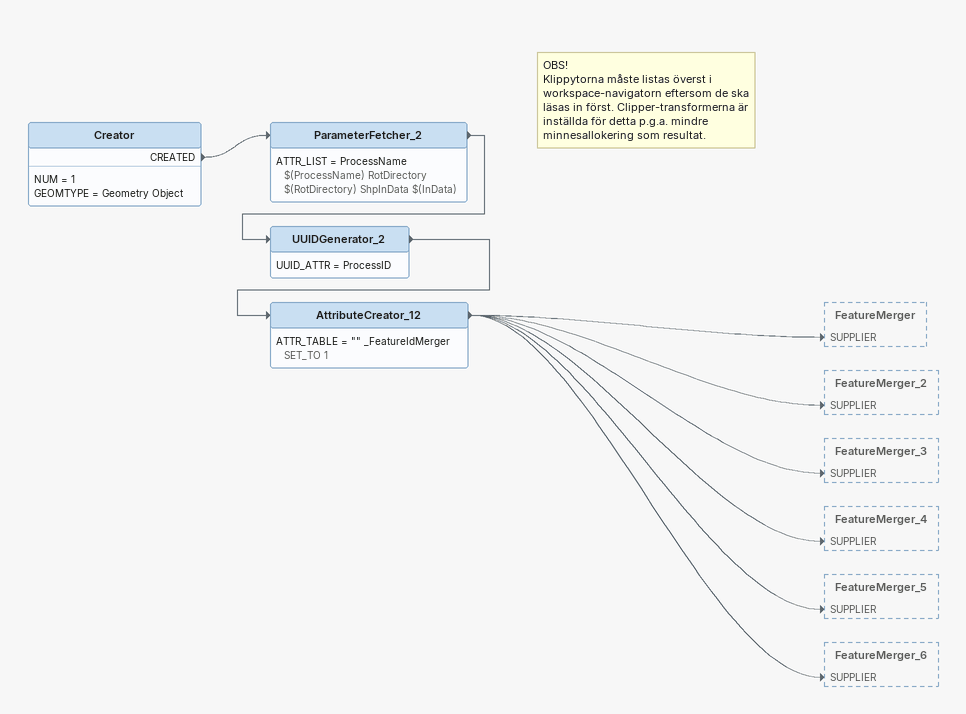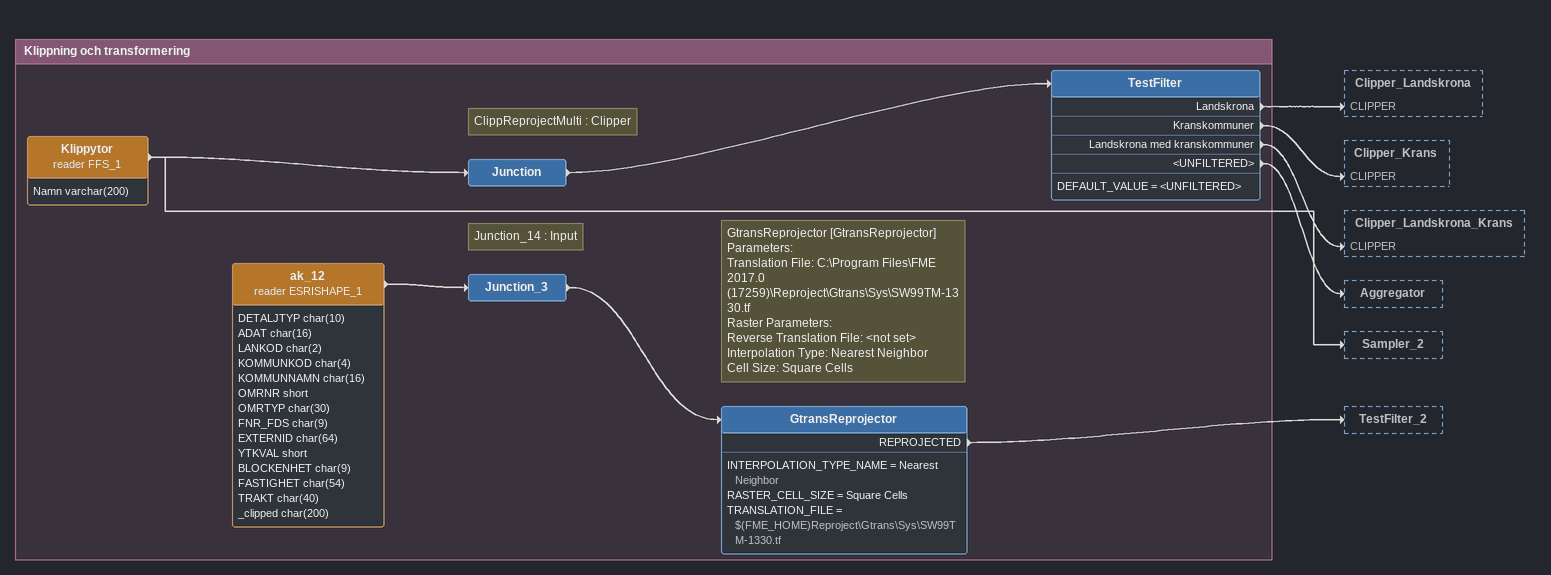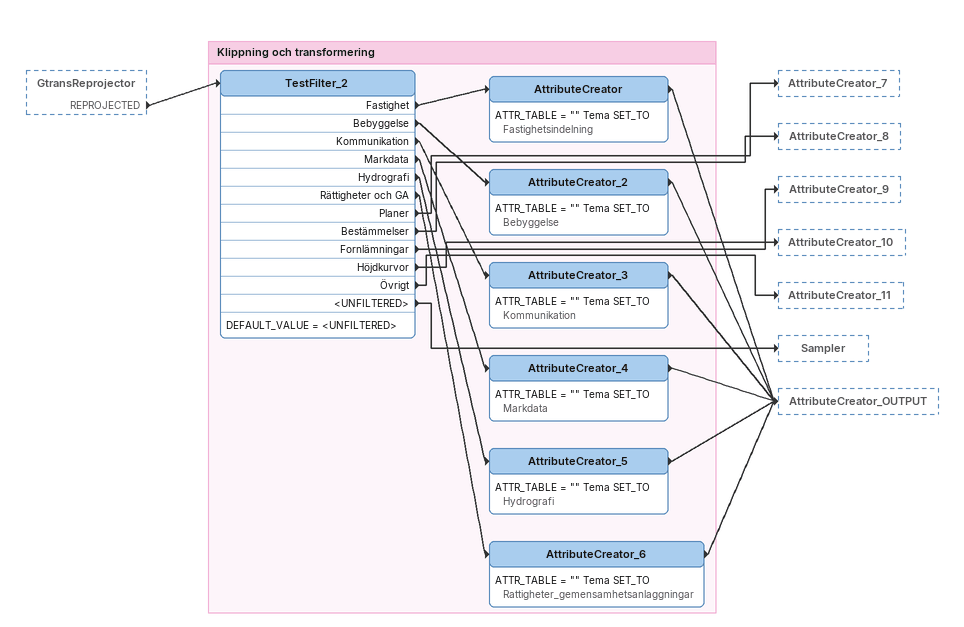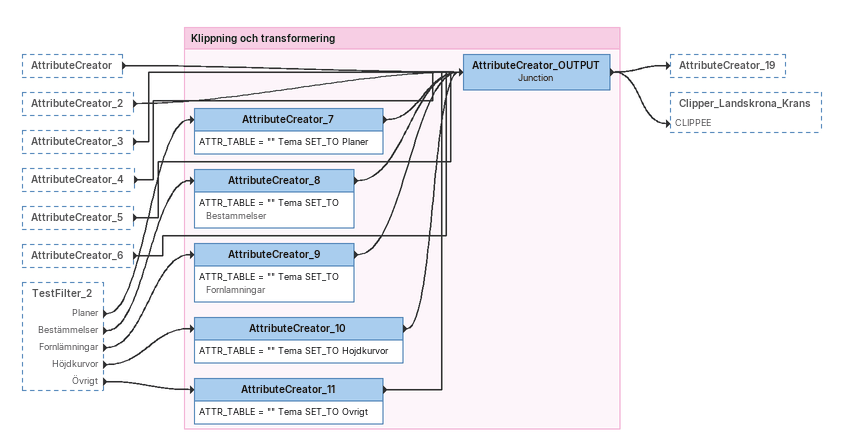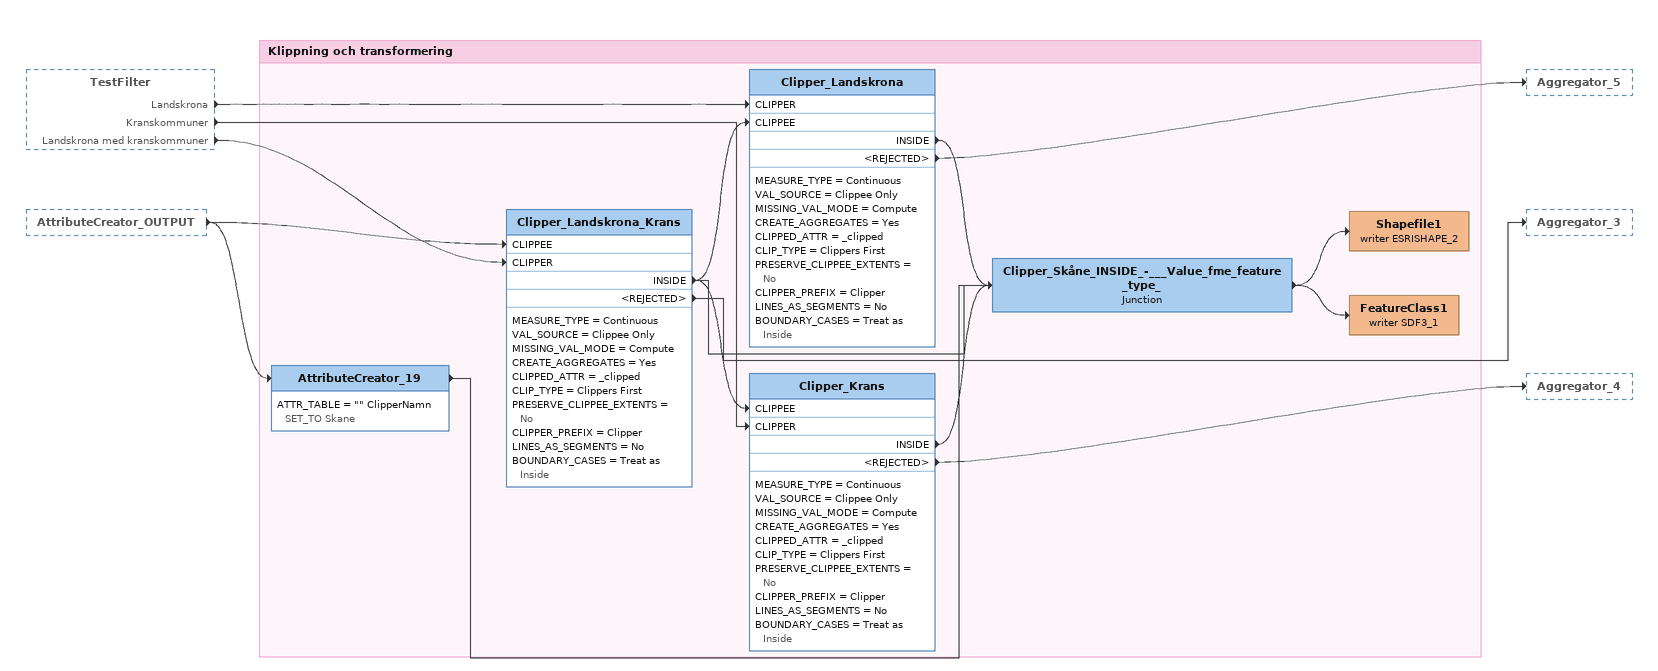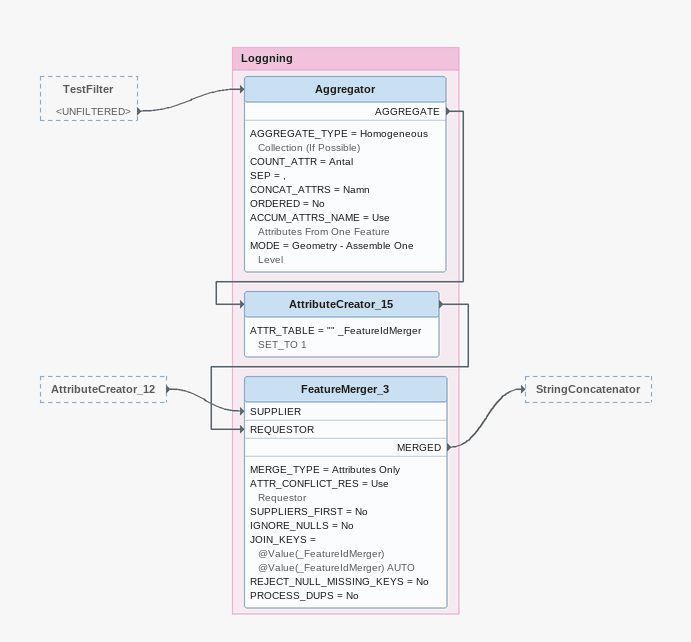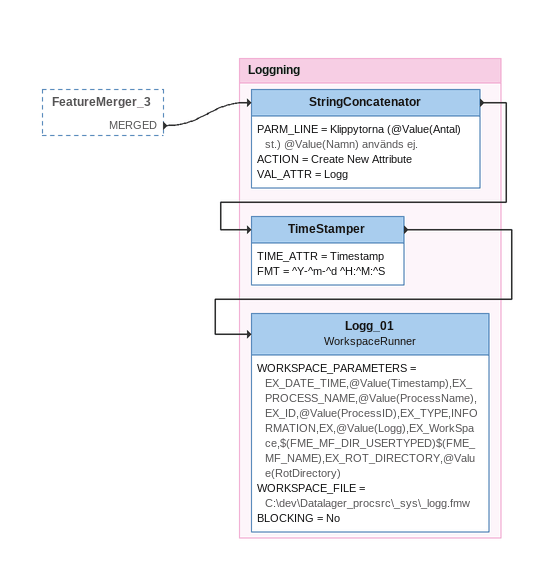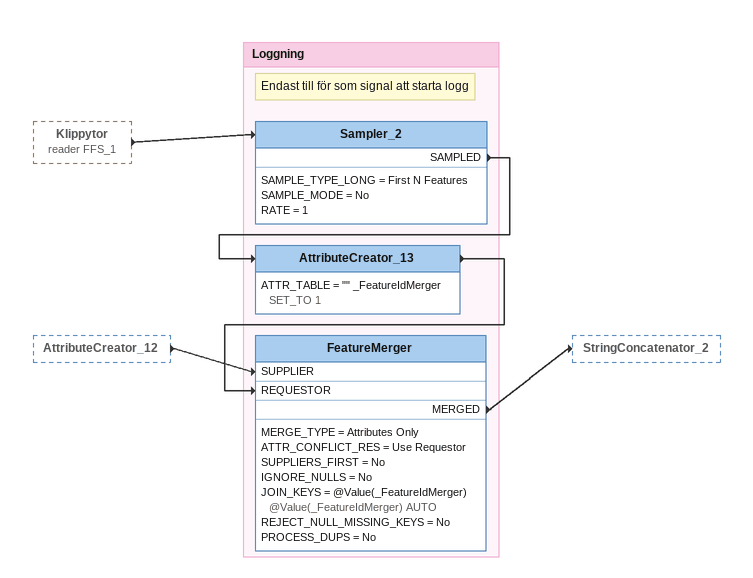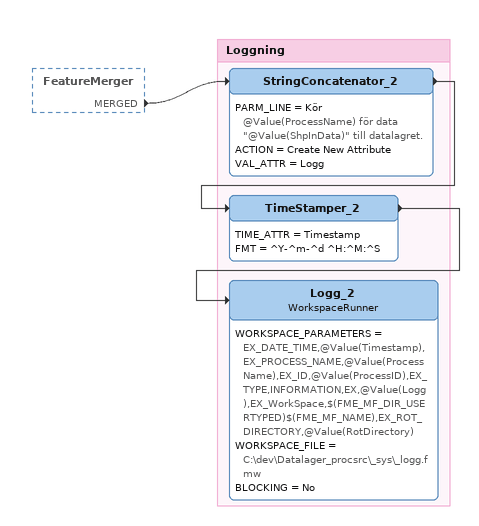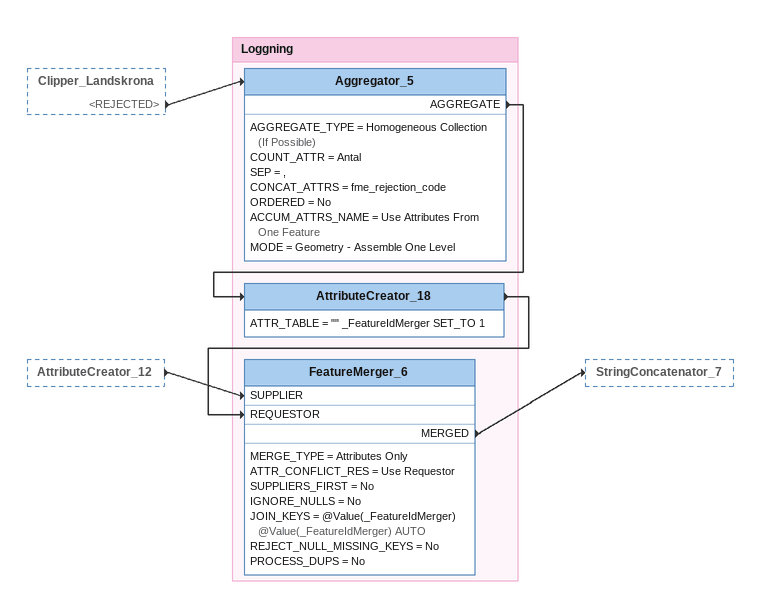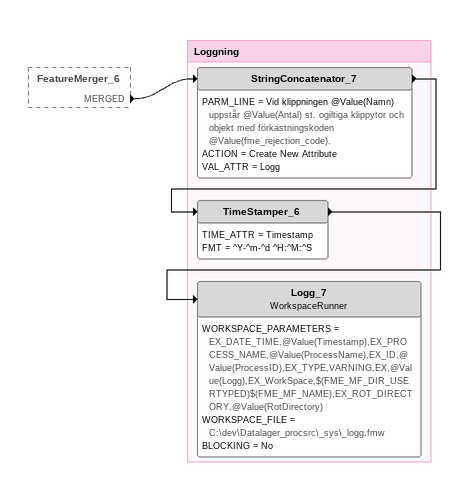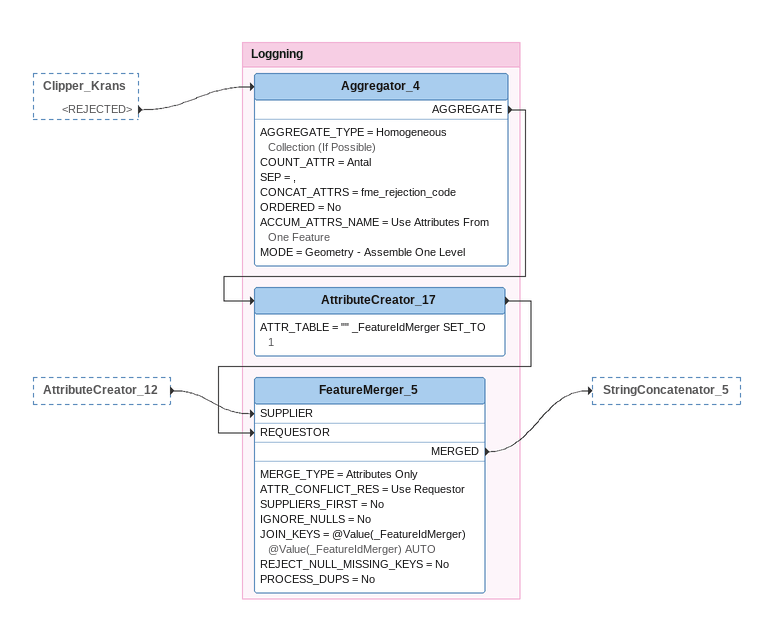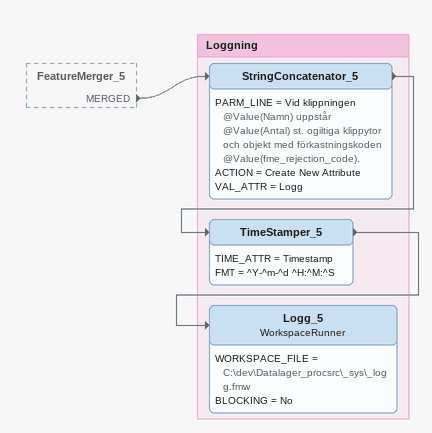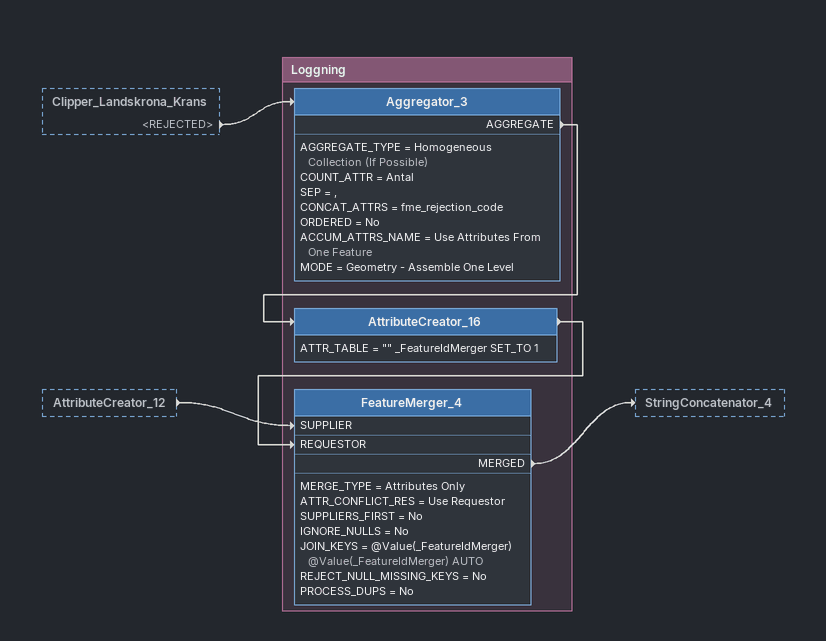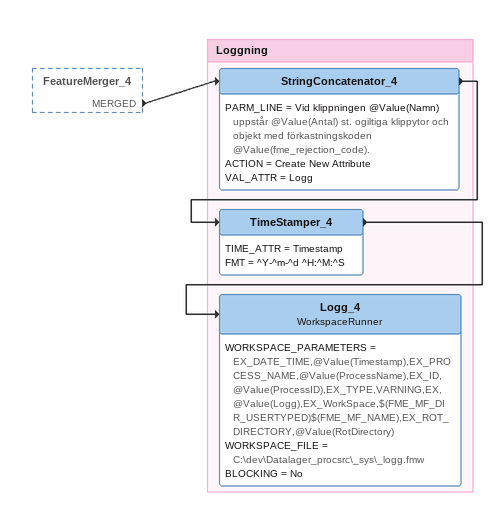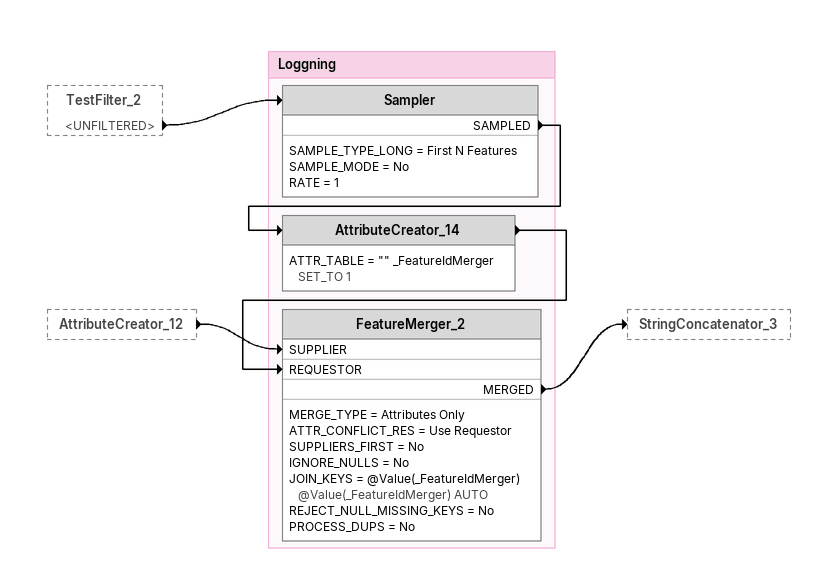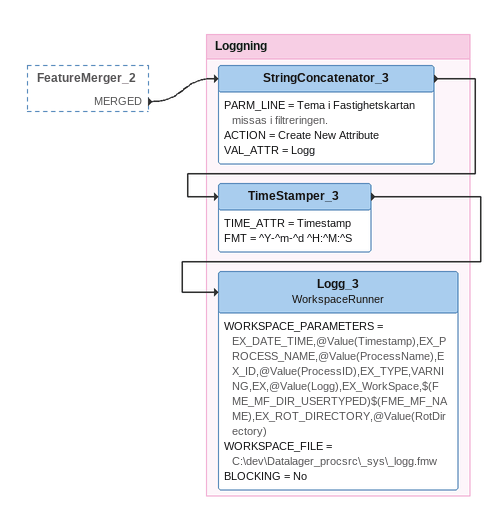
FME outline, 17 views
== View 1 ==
Creator
    NUM = 1
    GEOMTYPE = Geometry Object
    CREATED -> ParameterFetcher_2
Note: OBS! / Klippytorna måste listas överst i workspace-navigatorn eftersom de ska läsas in först. Clipper-transformerna är inställda för detta p.g.a. mindre minnesallokering som resultat.
ParameterFetcher_2
    ATTR_LIST = ProcessName $(ProcessName) RotDirectory $(RotDirectory) ShpInData $(InData)
    -> UUIDGenerator_2
UUIDGenerator_2
    UUID_ATTR = ProcessID
    -> AttributeCreator_12
AttributeCreator_12
    ATTR_TABLE = "" _FeatureIdMerger SET_TO 1
    -> FeatureMerger [SUPPLIER]
    -> FeatureMerger_2 [SUPPLIER]
    -> FeatureMerger_3 [SUPPLIER]
    -> FeatureMerger_4 [SUPPLIER]
    -> FeatureMerger_5 [SUPPLIER]
    -> FeatureMerger_6 [SUPPLIER]

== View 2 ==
Bookmark: Klippning och transformering
Klippytor (reader FFS_1)
    attributes: Namn varchar(200)
    -> Junction
    -> Sampler_2
Note: ClippReprojectMulti : Clipper
Junction
    -> TestFilter
TestFilter
    DEFAULT_VALUE = <UNFILTERED>
    Landskrona -> Clipper_Landskrona [CLIPPER]
    Kranskommuner -> Clipper_Krans [CLIPPER]
    Landskrona med kranskommuner -> Clipper_Landskrona_Krans [CLIPPER]
    <UNFILTERED> -> Aggregator
ak_12 (reader ESRISHAPE_1)
    attributes: DETALJTYP char(10), ADAT char(16), LANKOD char(2), KOMMUNKOD char(4), KOMMUNNAMN char(16), OMRNR short, OMRTYP char(30), FNR_FDS char(9), EXTERNID char(64), YTKVAL short, BLOCKENHET char(9), FASTIGHET char(54), TRAKT char(40), _clipped char(200)
    -> Junction_3
Note: Junction_14 : Input
Junction_3
    -> GtransReprojector
Note: GtransReprojector [GtransReprojector] / Parameters: / Translation File: C:\Program Files\FME 2017.0 (17259)\Reproject\Gtrans\Sys\SW99TM-1330.tf / Raster Parameters: / Reverse Translation File: <not set> / Interpolation Type: Nearest Neighbor / Cell Size: Square Cells
GtransReprojector
    INTERPOLATION_TYPE_NAME = Nearest Neighbor
    RASTER_CELL_SIZE = Square Cells
    TRANSLATION_FILE = $(FME_HOME)Reproject\Gtrans\Sys\SW99TM-1330.tf
    REPROJECTED -> TestFilter_2

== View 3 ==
GtransReprojector [outside]
    REPROJECTED -> TestFilter_2

Bookmark: Klippning och transformering
TestFilter_2
    DEFAULT_VALUE = <UNFILTERED>
    Fastighet -> AttributeCreator
    Bebyggelse -> AttributeCreator_2
    Kommunikation -> AttributeCreator_3
    Markdata -> AttributeCreator_4
    Hydrografi -> AttributeCreator_5
    Rättigheter och GA -> AttributeCreator_6
    Planer -> AttributeCreator_7
    Bestämmelser -> AttributeCreator_8
    Fornlämningar -> AttributeCreator_9
    Höjdkurvor -> AttributeCreator_10
    Övrigt -> AttributeCreator_11
    <UNFILTERED> -> Sampler
AttributeCreator
    ATTR_TABLE = "" Tema SET_TO Fastighetsindelning
    -> AttributeCreator_OUTPUT
AttributeCreator_2
    ATTR_TABLE = "" Tema SET_TO Bebyggelse
    -> AttributeCreator_OUTPUT
AttributeCreator_3
    ATTR_TABLE = "" Tema SET_TO Kommunikation
    -> AttributeCreator_OUTPUT
AttributeCreator_4
    ATTR_TABLE = "" Tema SET_TO Markdata
    -> AttributeCreator_OUTPUT
AttributeCreator_5
    ATTR_TABLE = "" Tema SET_TO Hydrografi
    -> AttributeCreator_OUTPUT
AttributeCreator_6
    ATTR_TABLE = "" Tema SET_TO Rattigheter_gemensamhetsanlaggningar
    -> AttributeCreator_OUTPUT

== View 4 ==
AttributeCreator [outside]
    -> AttributeCreator_OUTPUT
AttributeCreator_2 [outside]
    -> AttributeCreator_OUTPUT
AttributeCreator_3 [outside]
    -> AttributeCreator_OUTPUT
AttributeCreator_4 [outside]
    -> AttributeCreator_OUTPUT
AttributeCreator_5 [outside]
    -> AttributeCreator_OUTPUT
AttributeCreator_6 [outside]
    -> AttributeCreator_OUTPUT
TestFilter_2 [outside]
    Planer -> AttributeCreator_7
    Bestämmelser -> AttributeCreator_8
    Fornlämningar -> AttributeCreator_9
    Höjdkurvor -> AttributeCreator_10
    Övrigt -> AttributeCreator_11

Bookmark: Klippning och transformering
AttributeCreator_7
    ATTR_TABLE = "" Tema SET_TO Planer
    -> AttributeCreator_OUTPUT
AttributeCreator_8
    ATTR_TABLE = "" Tema SET_TO Bestammelser
    -> AttributeCreator_OUTPUT
AttributeCreator_9
    ATTR_TABLE = "" Tema SET_TO Fornlamningar
    -> AttributeCreator_OUTPUT
AttributeCreator_10
    ATTR_TABLE = "" Tema SET_TO Hojdkurvor
    -> AttributeCreator_OUTPUT
AttributeCreator_11
    ATTR_TABLE = "" Tema SET_TO Ovrigt
    -> AttributeCreator_OUTPUT
AttributeCreator_OUTPUT: Junction
    -> AttributeCreator_19
    -> Clipper_Landskrona_Krans [CLIPPEE]

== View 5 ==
TestFilter [outside]
    Landskrona -> Clipper_Landskrona [CLIPPER]
    Kranskommuner -> Clipper_Krans [CLIPPER]
    Landskrona med kranskommuner -> Clipper_Landskrona_Krans [CLIPPER]
AttributeCreator_OUTPUT [outside]
    -> AttributeCreator_19
    -> Clipper_Landskrona_Krans [CLIPPEE]

Bookmark: Klippning och transformering
Clipper_Landskrona_Krans
    MEASURE_TYPE = Continuous
    VAL_SOURCE = Clippee Only
    MISSING_VAL_MODE = Compute
    CREATE_AGGREGATES = Yes
    CLIPPED_ATTR = _clipped
    CLIP_TYPE = Clippers First
    PRESERVE_CLIPPEE_EXTENTS = No
    CLIPPER_PREFIX = Clipper
    LINES_AS_SEGMENTS = No
    BOUNDARY_CASES = Treat as Inside
    INSIDE -> Clipper_Krans [CLIPPEE]
    INSIDE -> Clipper_Landskrona [CLIPPEE]
    INSIDE -> Clipper_Skåne_INSIDE_-___Value_fme_feature_type_
    <REJECTED> -> Aggregator_3
Clipper_Landskrona
    MEASURE_TYPE = Continuous
    VAL_SOURCE = Clippee Only
    MISSING_VAL_MODE = Compute
    CREATE_AGGREGATES = Yes
    CLIPPED_ATTR = _clipped
    CLIP_TYPE = Clippers First
    PRESERVE_CLIPPEE_EXTENTS = No
    CLIPPER_PREFIX = Clipper
    LINES_AS_SEGMENTS = No
    BOUNDARY_CASES = Treat as Inside
    INSIDE -> Clipper_Skåne_INSIDE_-___Value_fme_feature_type_
    <REJECTED> -> Aggregator_5
Clipper_Krans
    MEASURE_TYPE = Continuous
    VAL_SOURCE = Clippee Only
    MISSING_VAL_MODE = Compute
    CREATE_AGGREGATES = Yes
    CLIPPED_ATTR = _clipped
    CLIP_TYPE = Clippers First
    PRESERVE_CLIPPEE_EXTENTS = No
    CLIPPER_PREFIX = Clipper
    LINES_AS_SEGMENTS = No
    BOUNDARY_CASES = Treat as Inside
    INSIDE -> Clipper_Skåne_INSIDE_-___Value_fme_feature_type_
    <REJECTED> -> Aggregator_4
AttributeCreator_19
    ATTR_TABLE = "" ClipperNamn SET_TO Skane
    -> Clipper_Skåne_INSIDE_-___Value_fme_feature_type_
Clipper_Skåne_INSIDE_-___Value_fme_feature_type_: Junction
    -> Shapefile1 (writer ESRISHAPE_2)
    -> FeatureClass1 (writer SDF3_1)
Shapefile1 (writer ESRISHAPE_2)
FeatureClass1 (writer SDF3_1)

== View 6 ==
TestFilter [outside]
    <UNFILTERED> -> Aggregator
AttributeCreator_12 [outside]
    -> FeatureMerger_3 [SUPPLIER]

Bookmark: Loggning
Aggregator
    AGGREGATE_TYPE = Homogeneous Collection (If Possible)
    COUNT_ATTR = Antal
    SEP = ,
    CONCAT_ATTRS = Namn
    ORDERED = No
    ACCUM_ATTRS_NAME = Use Attributes From One Feature
    MODE = Geometry - Assemble One Level
    AGGREGATE -> AttributeCreator_15
AttributeCreator_15
    ATTR_TABLE = "" _FeatureIdMerger SET_TO 1
    -> FeatureMerger_3 [REQUESTOR]
FeatureMerger_3
    MERGE_TYPE = Attributes Only
    ATTR_CONFLICT_RES = Use Requestor
    SUPPLIERS_FIRST = No
    IGNORE_NULLS = No
    JOIN_KEYS = @Value(_FeatureIdMerger) @Value(_FeatureIdMerger) AUTO
    REJECT_NULL_MISSING_KEYS = No
    PROCESS_DUPS = No
    MERGED -> StringConcatenator

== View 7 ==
FeatureMerger_3 [outside]
    MERGED -> StringConcatenator

Bookmark: Loggning
StringConcatenator
    PARM_LINE = Klippytorna (@Value(Antal) st.) @Value(Namn) används ej.
    ACTION = Create New Attribute
    VAL_ATTR = Logg
    -> TimeStamper
TimeStamper
    TIME_ATTR = Timestamp
    FMT = ^Y-^m-^d ^H:^M:^S
    -> Logg_01
Logg_01: WorkspaceRunner
    WORKSPACE_PARAMETERS = EX_DATE_TIME,@Value(Timestamp),EX_PROCESS_NAME,@Value(ProcessName),EX_ID,@Value(ProcessID),EX_TYPE,INFORMATION,EX,@Value(Logg),EX_WorkSpace,$(FME_MF_DIR_USERTYPED)$(FME_MF_NAME),EX_ROT_DIRECTORY,@Value(RotDirectory)
    WORKSPACE_FILE = C:\dev\Datalager_procsrc\_sys\_logg.fmw
    BLOCKING = No

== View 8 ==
Klippytor (reader FFS_1) [outside]
    -> Sampler_2
AttributeCreator_12 [outside]
    -> FeatureMerger [SUPPLIER]

Bookmark: Loggning
Note: Endast till för som signal att starta logg
Sampler_2
    SAMPLE_TYPE_LONG = First N Features
    SAMPLE_MODE = No
    RATE = 1
    SAMPLED -> AttributeCreator_13
AttributeCreator_13
    ATTR_TABLE = "" _FeatureIdMerger SET_TO 1
    -> FeatureMerger [REQUESTOR]
FeatureMerger
    MERGE_TYPE = Attributes Only
    ATTR_CONFLICT_RES = Use Requestor
    SUPPLIERS_FIRST = No
    IGNORE_NULLS = No
    JOIN_KEYS = @Value(_FeatureIdMerger) @Value(_FeatureIdMerger) AUTO
    REJECT_NULL_MISSING_KEYS = No
    PROCESS_DUPS = No
    MERGED -> StringConcatenator_2

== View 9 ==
FeatureMerger [outside]
    MERGED -> StringConcatenator_2

Bookmark: Loggning
StringConcatenator_2
    PARM_LINE = Kör @Value(ProcessName) för data "@Value(ShpInData)" till datalagret.
    ACTION = Create New Attribute
    VAL_ATTR = Logg
    -> TimeStamper_2
TimeStamper_2
    TIME_ATTR = Timestamp
    FMT = ^Y-^m-^d ^H:^M:^S
    -> Logg_2
Logg_2: WorkspaceRunner
    WORKSPACE_PARAMETERS = EX_DATE_TIME,@Value(Timestamp),EX_PROCESS_NAME,@Value(ProcessName),EX_ID,@Value(ProcessID),EX_TYPE,INFORMATION,EX,@Value(Logg),EX_WorkSpace,$(FME_MF_DIR_USERTYPED)$(FME_MF_NAME),EX_ROT_DIRECTORY,@Value(RotDirectory)
    WORKSPACE_FILE = C:\dev\Datalager_procsrc\_sys\_logg.fmw
    BLOCKING = No

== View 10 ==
Clipper_Landskrona [outside]
    <REJECTED> -> Aggregator_5
AttributeCreator_12 [outside]
    -> FeatureMerger_6 [SUPPLIER]

Bookmark: Loggning
Aggregator_5
    AGGREGATE_TYPE = Homogeneous Collection (If Possible)
    COUNT_ATTR = Antal
    SEP = ,
    CONCAT_ATTRS = fme_rejection_code
    ORDERED = No
    ACCUM_ATTRS_NAME = Use Attributes From One Feature
    MODE = Geometry - Assemble One Level
    AGGREGATE -> AttributeCreator_18
AttributeCreator_18
    ATTR_TABLE = "" _FeatureIdMerger SET_TO 1
    -> FeatureMerger_6 [REQUESTOR]
FeatureMerger_6
    MERGE_TYPE = Attributes Only
    ATTR_CONFLICT_RES = Use Requestor
    SUPPLIERS_FIRST = No
    IGNORE_NULLS = No
    JOIN_KEYS = @Value(_FeatureIdMerger) @Value(_FeatureIdMerger) AUTO
    REJECT_NULL_MISSING_KEYS = No
    PROCESS_DUPS = No
    MERGED -> StringConcatenator_7

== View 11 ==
FeatureMerger_6 [outside]
    MERGED -> StringConcatenator_7

Bookmark: Loggning
StringConcatenator_7
    PARM_LINE = Vid klippningen @Value(Namn) uppstår @Value(Antal) st. ogiltiga klippytor och objekt med förkastningskoden @Value(fme_rejection_code).
    ACTION = Create New Attribute
    VAL_ATTR = Logg
    -> TimeStamper_6
TimeStamper_6
    TIME_ATTR = Timestamp
    FMT = ^Y-^m-^d ^H:^M:^S
    -> Logg_7
Logg_7: WorkspaceRunner
    WORKSPACE_PARAMETERS = EX_DATE_TIME,@Value(Timestamp),EX_PROCESS_NAME,@Value(ProcessName),EX_ID,@Value(ProcessID),EX_TYPE,VARNING,EX,@Value(Logg),EX_WorkSpace,$(FME_MF_DIR_USERTYPED)$(FME_MF_NAME),EX_ROT_DIRECTORY,@Value(RotDirectory)
    WORKSPACE_FILE = C:\dev\Datalager_procsrc\_sys\_logg.fmw
    BLOCKING = No

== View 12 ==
Clipper_Krans [outside]
    <REJECTED> -> Aggregator_4
AttributeCreator_12 [outside]
    -> FeatureMerger_5 [SUPPLIER]

Bookmark: Loggning
Aggregator_4
    AGGREGATE_TYPE = Homogeneous Collection (If Possible)
    COUNT_ATTR = Antal
    SEP = ,
    CONCAT_ATTRS = fme_rejection_code
    ORDERED = No
    ACCUM_ATTRS_NAME = Use Attributes From One Feature
    MODE = Geometry - Assemble One Level
    AGGREGATE -> AttributeCreator_17
AttributeCreator_17
    ATTR_TABLE = "" _FeatureIdMerger SET_TO 1
    -> FeatureMerger_5 [REQUESTOR]
FeatureMerger_5
    MERGE_TYPE = Attributes Only
    ATTR_CONFLICT_RES = Use Requestor
    SUPPLIERS_FIRST = No
    IGNORE_NULLS = No
    JOIN_KEYS = @Value(_FeatureIdMerger) @Value(_FeatureIdMerger) AUTO
    REJECT_NULL_MISSING_KEYS = No
    PROCESS_DUPS = No
    MERGED -> StringConcatenator_5

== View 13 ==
FeatureMerger_5 [outside]
    MERGED -> StringConcatenator_5

Bookmark: Loggning
StringConcatenator_5
    PARM_LINE = Vid klippningen @Value(Namn) uppstår @Value(Antal) st. ogiltiga klippytor och objekt med förkastningskoden @Value(fme_rejection_code).
    ACTION = Create New Attribute
    VAL_ATTR = Logg
    -> TimeStamper_5
TimeStamper_5
    TIME_ATTR = Timestamp
    FMT = ^Y-^m-^d ^H:^M:^S
    -> Logg_5
Logg_5: WorkspaceRunner
    WORKSPACE_FILE = C:\dev\Datalager_procsrc\_sys\_logg.fmw
    BLOCKING = No

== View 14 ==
Clipper_Landskrona_Krans [outside]
    <REJECTED> -> Aggregator_3
AttributeCreator_12 [outside]
    -> FeatureMerger_4 [SUPPLIER]

Bookmark: Loggning
Aggregator_3
    AGGREGATE_TYPE = Homogeneous Collection (If Possible)
    COUNT_ATTR = Antal
    SEP = ,
    CONCAT_ATTRS = fme_rejection_code
    ORDERED = No
    ACCUM_ATTRS_NAME = Use Attributes From One Feature
    MODE = Geometry - Assemble One Level
    AGGREGATE -> AttributeCreator_16
AttributeCreator_16
    ATTR_TABLE = "" _FeatureIdMerger SET_TO 1
    -> FeatureMerger_4 [REQUESTOR]
FeatureMerger_4
    MERGE_TYPE = Attributes Only
    ATTR_CONFLICT_RES = Use Requestor
    SUPPLIERS_FIRST = No
    IGNORE_NULLS = No
    JOIN_KEYS = @Value(_FeatureIdMerger) @Value(_FeatureIdMerger) AUTO
    REJECT_NULL_MISSING_KEYS = No
    PROCESS_DUPS = No
    MERGED -> StringConcatenator_4

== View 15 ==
FeatureMerger_4 [outside]
    MERGED -> StringConcatenator_4

Bookmark: Loggning
StringConcatenator_4
    PARM_LINE = Vid klippningen @Value(Namn) uppstår @Value(Antal) st. ogiltiga klippytor och objekt med förkastningskoden @Value(fme_rejection_code).
    ACTION = Create New Attribute
    VAL_ATTR = Logg
    -> TimeStamper_4
TimeStamper_4
    TIME_ATTR = Timestamp
    FMT = ^Y-^m-^d ^H:^M:^S
    -> Logg_4
Logg_4: WorkspaceRunner
    WORKSPACE_PARAMETERS = EX_DATE_TIME,@Value(Timestamp),EX_PROCESS_NAME,@Value(ProcessName),EX_ID,@Value(ProcessID),EX_TYPE,VARNING,EX,@Value(Logg),EX_WorkSpace,$(FME_MF_DIR_USERTYPED)$(FME_MF_NAME),EX_ROT_DIRECTORY,@Value(RotDirectory)
    WORKSPACE_FILE = C:\dev\Datalager_procsrc\_sys\_logg.fmw
    BLOCKING = No

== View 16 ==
TestFilter_2 [outside]
    <UNFILTERED> -> Sampler
AttributeCreator_12 [outside]
    -> FeatureMerger_2 [SUPPLIER]

Bookmark: Loggning
Sampler
    SAMPLE_TYPE_LONG = First N Features
    SAMPLE_MODE = No
    RATE = 1
    SAMPLED -> AttributeCreator_14
AttributeCreator_14
    ATTR_TABLE = "" _FeatureIdMerger SET_TO 1
    -> FeatureMerger_2 [REQUESTOR]
FeatureMerger_2
    MERGE_TYPE = Attributes Only
    ATTR_CONFLICT_RES = Use Requestor
    SUPPLIERS_FIRST = No
    IGNORE_NULLS = No
    JOIN_KEYS = @Value(_FeatureIdMerger) @Value(_FeatureIdMerger) AUTO
    REJECT_NULL_MISSING_KEYS = No
    PROCESS_DUPS = No
    MERGED -> StringConcatenator_3

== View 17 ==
FeatureMerger_2 [outside]
    MERGED -> StringConcatenator_3

Bookmark: Loggning
StringConcatenator_3
    PARM_LINE = Tema i Fastighetskartan missas i filtreringen.
    ACTION = Create New Attribute
    VAL_ATTR = Logg
    -> TimeStamper_3
TimeStamper_3
    TIME_ATTR = Timestamp
    FMT = ^Y-^m-^d ^H:^M:^S
    -> Logg_3
Logg_3: WorkspaceRunner
    WORKSPACE_PARAMETERS = EX_DATE_TIME,@Value(Timestamp),EX_PROCESS_NAME,@Value(ProcessName),EX_ID,@Value(ProcessID),EX_TYPE,VARNING,EX,@Value(Logg),EX_WorkSpace,$(FME_MF_DIR_USERTYPED)$(FME_MF_NAME),EX_ROT_DIRECTORY,@Value(RotDirectory)
    WORKSPACE_FILE = C:\dev\Datalager_procsrc\_sys\_logg.fmw
    BLOCKING = No
